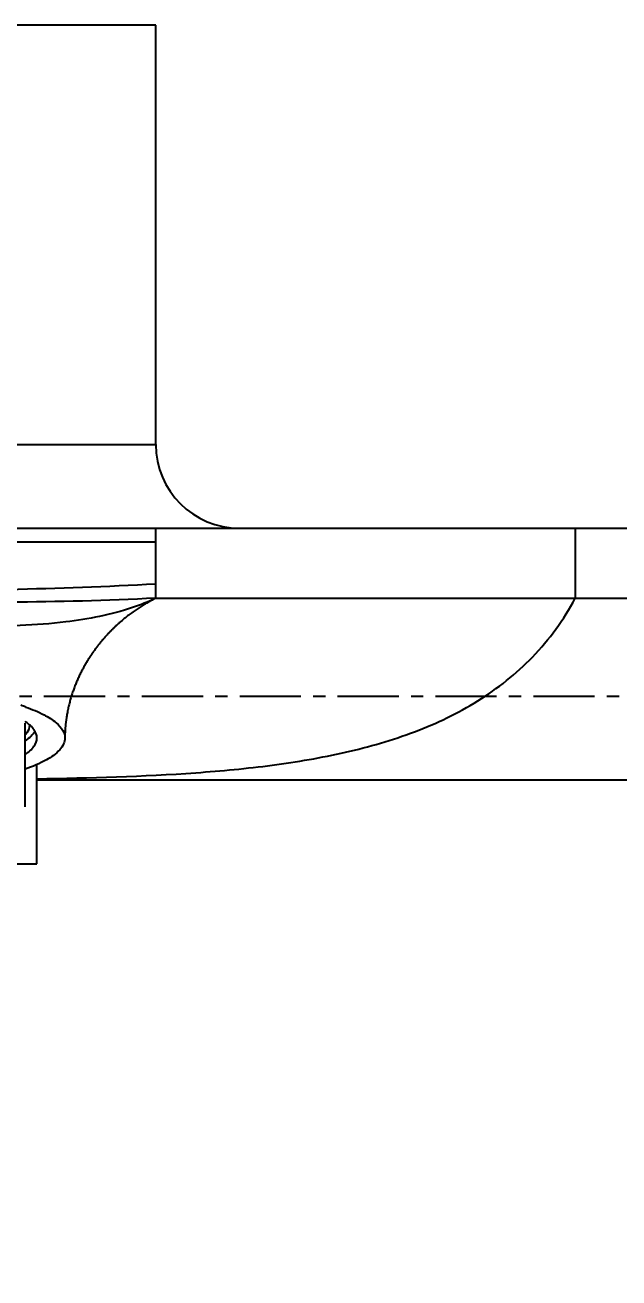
# Model space of a CAD drawing. Extents: x -4009 to -3415, y -5642 to -5222.
# Drawn here: x -3569.4 to -3526.9, y -5480.4 to -5390.8 of the extents above; entities that cross this region are included whole.
import ezdxf

# ---------------------------------------------------------------- set-up
doc = ezdxf.new("R2010")
doc.units = 0
doc.header["$LTSCALE"] = 7
doc.linetypes.add('CENTER', pattern=[2, 1.25, -0.25, 0.25, -0.25])
doc.layers.get('0').update_dxf_attribs({"color": 2, "linetype": 'CONTINUOUS'})
doc.layers.get('Defpoints').update_dxf_attribs({"linetype": 'CONTINUOUS'})
doc.layers.add('CL', color=1, linetype='CENTER')
doc.layers.add('DWG', color=7, linetype='CONTINUOUS')
doc.styles.add('DD', font='romans', dxfattribs={"bigfont": 'GHS.shx'})
doc.dimstyles.new('DWJ', dxfattribs={"dimscale": 0, "dimtxt": 3.5, "dimasz": 3.5, "dimexe": 2, "dimexo": 1, "dimgap": 1, "dimtad": 1, "dimdec": 4, "dimdsep": 46, "dimtxsty": 'DD', "dimcen": 3, "dimclrd": 2, "dimclre": 2, "dimclrt": 2, "dimadec": 3, "dimazin": 2, "dimtfac": 1, "dimtdec": 4, "dimtmove": 0, "dimatfit": 3, "dimfxl": 1, "dimtvp": 1, "dimtolj": 1, "dimtzin": 0, "dimlwd": -1, "dimlwe": -1, "dimarcsym": 0})

# ---------------------------------------------------------------- blocks, each defined once
blk = doc.blocks.new('*U1')
at = {"layer": 'CL', "color": 0, "ltscale": 0.5, "transparency": 16777216}
blk.add_line((-131.998, 0), (-2.9, 0), dxfattribs=at)
blk = doc.blocks.new('*D7')
at = {"layer": 'Defpoints', "color": 0, "transparency": 16777216}
for p in [(-3506.017, -5456.785), (-3656.017, -5461.287), (-3656.017, -5501.954)]:
    blk.add_point(p, dxfattribs=at)
at = {"layer": 'DWG', "color": 2, "transparency": 16777216}
for p, q in [((-3506.017, -5457.785), (-3506.017, -5503.954)), ((-3656.017, -5462.287), (-3656.017, -5503.954)), ((-3509.517, -5501.954), (-3652.517, -5501.954))]:
    blk.add_line(p, q, dxfattribs=at)
for points in [[(-3652.517, -5501.371), (-3652.517, -5502.537), (-3656.017, -5501.954)], [(-3509.517, -5501.371), (-3509.517, -5502.537), (-3506.017, -5501.954)]]:
    blk.add_solid(points, dxfattribs=at)
at = {"layer": 'DWG', "color": 2, "transparency": 16777216, "insert": (-3581.017, -5499.204), "char_height": 3.5, "attachment_point": 5, "style": 'DD'}
blk.add_mtext('\\A1;150', dxfattribs=at)
blk = doc.blocks.new('*D6')
at = {"layer": 'Defpoints', "color": 0, "transparency": 16777216}
for p in [(-3486.056, -5327.07), (-3486.056, -5428.391), (-3676.017, -5428.784)]:
    blk.add_point(p, dxfattribs=at)
at = {"layer": 'DWG', "color": 2, "transparency": 16777216}
for p, q in [((-3676.017, -5427.784), (-3676.017, -5325.07)), ((-3486.056, -5427.391), (-3486.056, -5325.07)), ((-3672.517, -5327.07), (-3489.556, -5327.07))]:
    blk.add_line(p, q, dxfattribs=at)
for points in [[(-3672.517, -5326.487), (-3672.517, -5327.654), (-3676.017, -5327.07)], [(-3489.556, -5326.487), (-3489.556, -5327.654), (-3486.056, -5327.07)]]:
    blk.add_solid(points, dxfattribs=at)
at = {"layer": 'DWG', "color": 2, "transparency": 16777216, "insert": (-3581.037, -5324.32), "char_height": 3.5, "attachment_point": 5, "style": 'DD'}
blk.add_mtext('\\A1;190', dxfattribs=at)

msp = doc.modelspace()

# ---------------------------------------------------------------- linework, layer by layer
at = {"color": 7, "linetype": 'Continuous'}
for p, q in [((-3560.01727, -5390.78364), (-3602.01727, -5390.78364)), ((-3560.01727, -5420.78364), (-3560.01727, -5390.78364)), ((-3674.01727, -5426.78364), (-3488.01727, -5426.78364)), ((-3560.01727, -5431.78364), (-3560.01727, -5426.78364)), ((-3560.78558, -5432.20527), (-3560.85245, -5432.24539)), ((-3560.71914, -5432.16598), (-3560.78558, -5432.20527)), ((-3560.65309, -5432.12746), (-3560.71914, -5432.16598)), ((-3560.58729, -5432.08964), (-3560.65309, -5432.12746)), ((-3560.52222, -5432.05275), (-3560.58729, -5432.08964)), ((-3560.45815, -5432.01694), (-3560.52222, -5432.05275)), ((-3560.39552, -5431.98241), (-3560.45815, -5432.01694)), ((-3560.33453, -5431.94923), (-3560.39552, -5431.98241)), ((-3560.2752, -5431.91738), (-3560.33453, -5431.94923)), ((-3560.21716, -5431.88662), (-3560.2752, -5431.91738)), ((-3560.16035, -5431.85689), (-3560.21716, -5431.88662)), ((-3560.10743, -5431.82953), (-3560.16035, -5431.85689)), ((-3560.05336, -5431.80191), (-3560.10743, -5431.82953)), ((-3560.01727, -5431.78367), (-3560.05336, -5431.80191)), ((-3560.01727, -5431.78364), (-3560.02469, -5431.78733)), ((-3560.01729, -5431.78366), (-3559.85775, -5431.78734)), ((-3559.85775, -5431.78734), (-3559.796, -5431.78684)), ((-3530.01727, -5431.78364), (-3488.01727, -5431.78364)), ((-3562.03373, -5433.05653), (-3562.11272, -5433.11836)), ((-3561.955, -5432.99592), (-3562.03373, -5433.05653)), ((-3561.87656, -5432.93653), (-3561.955, -5432.99592)), ((-3561.79845, -5432.87838), (-3561.87656, -5432.93653)), ((-3561.72075, -5432.82148), (-3561.79845, -5432.87838)), ((-3561.64357, -5432.76588), (-3561.72075, -5432.82148)), ((-3561.56703, -5432.71163), (-3561.64357, -5432.76588)), ((-3561.49123, -5432.65877), (-3561.56703, -5432.71163)), ((-3561.41628, -5432.60732), (-3561.49123, -5432.65877)), ((-3561.34231, -5432.55734), (-3561.41628, -5432.60732)), ((-3561.26939, -5432.50883), (-3561.34231, -5432.55734)), ((-3561.1976, -5432.46179), (-3561.26939, -5432.50883)), ((-3561.12683, -5432.41612), (-3561.1976, -5432.46179)), ((-3561.05702, -5432.37174), (-3561.12683, -5432.41612)), ((-3560.98809, -5432.32855), (-3561.05702, -5432.37174)), ((-3560.91992, -5432.28646), (-3560.98809, -5432.32855)), ((-3560.85245, -5432.24539), (-3560.91992, -5432.28646)), ((-3562.51036, -5433.44621), (-3562.59021, -5433.51554)), ((-3562.43057, -5433.37813), (-3562.51036, -5433.44621)), ((-3562.35088, -5433.31132), (-3562.43057, -5433.37813)), ((-3562.27132, -5433.24575), (-3562.35088, -5433.31132)), ((-3562.19192, -5433.18144), (-3562.27132, -5433.24575)), ((-3562.11272, -5433.11836), (-3562.19192, -5433.18144)), ((-3569.36727, -5446.70986), (-3569.36727, -5440.72112)), ((-3568.51727, -5450.78364), (-3568.51727, -5443.68377)), ((-3568.51727, -5444.78364), (-3518.81163, -5444.78364)), ((-3593.51727, -5450.78364), (-3568.51727, -5450.78364))]:
    msp.add_line(p, q, dxfattribs=at)
at = {"color": 8, "linetype": 'Continuous', "true_color": 0x787878}
for p, q in [((-3570.926, -5420.78364), (-3560.01727, -5420.78364)), ((-3530.01727, -5426.78364), (-3530.01727, -5431.78364)), ((-3560.01727, -5427.78364), (-3602.01727, -5427.78364))]:
    msp.add_line(p, q, dxfattribs=at)
at = {"color": 7, "linetype": 'Continuous'}
for points in [[(-3560.01739, -5431.78371), (-3560.0146, -5431.78465), (-3560.00246, -5431.78549), (-3559.98089, -5431.78618), (-3559.9498, -5431.78677), (-3559.90891, -5431.78721), (-3559.85775, -5431.78734)], [(-3562.59021, -5433.51554), (-3562.63015, -5433.55068), (-3562.67009, -5433.58613), (-3562.71003, -5433.6219), (-3562.74997, -5433.65799), (-3562.7899, -5433.6944), (-3562.82982, -5433.73112), (-3562.86972, -5433.76816), (-3562.9096, -5433.80551), (-3562.94945, -5433.84318), (-3562.98928, -5433.88117), (-3563.02907, -5433.91948), (-3563.06883, -5433.9581), (-3563.10854, -5433.99704), (-3563.14821, -5434.0363), (-3563.18782, -5434.07587), (-3563.22739, -5434.11576), (-3563.26689, -5434.15596), (-3563.30633, -5434.19648), (-3563.3457, -5434.23731), (-3563.38501, -5434.27846), (-3563.42423, -5434.31992), (-3563.46338, -5434.36169), (-3563.50245, -5434.40378), (-3563.54144, -5434.44619), (-3563.58034, -5434.48892), (-3563.61915, -5434.53197), (-3563.65789, -5434.57536), (-3563.69653, -5434.61907), (-3563.7351, -5434.66312), (-3563.77357, -5434.70751), (-3563.81195, -5434.75223), (-3563.85025, -5434.79731), (-3563.88845, -5434.84274), (-3563.92656, -5434.88851), (-3563.96458, -5434.93465), (-3564.00251, -5434.98115), (-3564.04033, -5435.02801), (-3564.07806, -5435.07523), (-3564.11568, -5435.12283), (-3564.1532, -5435.1708), (-3564.19061, -5435.21915), (-3564.22792, -5435.26787), (-3564.26511, -5435.31698), (-3564.30219, -5435.36647), (-3564.33915, -5435.41636), (-3564.37599, -5435.46663), (-3564.41271, -5435.5173), (-3564.44931, -5435.56837), (-3564.48577, -5435.61983), (-3564.5221, -5435.67171), (-3564.5583, -5435.72399), (-3564.59436, -5435.77667), (-3564.63027, -5435.82977), (-3564.66604, -5435.88329), (-3564.70165, -5435.93721), (-3564.73712, -5435.99158), (-3564.77244, -5436.04638), (-3564.80761, -5436.10163), (-3564.84266, -5436.15738), (-3564.87758, -5436.21364), (-3564.91236, -5436.2704), (-3564.94704, -5436.32773), (-3564.98161, -5436.38563), (-3565.01605, -5436.4441), (-3565.05041, -5436.50321), (-3565.08465, -5436.56295), (-3565.11879, -5436.62333), (-3565.15283, -5436.68442), (-3565.18677, -5436.74622), (-3565.2206, -5436.80871), (-3565.25434, -5436.87198), (-3565.28797, -5436.93602), (-3565.32149, -5437.00084), (-3565.3549, -5437.06649), (-3565.38821, -5437.133), (-3565.42138, -5437.20034), (-3565.45438, -5437.26848), (-3565.48721, -5437.33742), (-3565.51983, -5437.40715), (-3565.55218, -5437.47756), (-3565.58425, -5437.54865), (-3565.61603, -5437.62041), (-3565.64745, -5437.69273), (-3565.6785, -5437.76561), (-3565.70917, -5437.83904), (-3565.73941, -5437.91291), (-3565.7692, -5437.98721), (-3565.79854, -5438.06193), (-3565.82738, -5438.13697), (-3565.8557, -5438.21229), (-3565.8835, -5438.28791), (-3565.91079, -5438.36383), (-3565.93754, -5438.44002), (-3565.96376, -5438.5165), (-3565.98946, -5438.5933), (-3566.01462, -5438.6704), (-3566.03925, -5438.7478), (-3566.06334, -5438.82554), (-3566.08689, -5438.90359), (-3566.10989, -5438.98195), (-3566.13234, -5439.06066), (-3566.15423, -5439.1397), (-3566.17556, -5439.21905), (-3566.19633, -5439.29875), (-3566.21652, -5439.37879), (-3566.23613, -5439.45915), (-3566.25516, -5439.53987), (-3566.27359, -5439.62092), (-3566.29142, -5439.70228), (-3566.30865, -5439.784), (-3566.32526, -5439.86606), (-3566.34125, -5439.94842), (-3566.3566, -5440.03113), (-3566.37132, -5440.11416), (-3566.38539, -5440.19749), (-3566.3988, -5440.28115), (-3566.41155, -5440.36512), (-3566.42361, -5440.44936), (-3566.435, -5440.5339), (-3566.44569, -5440.61873), (-3566.45567, -5440.7038), (-3566.46494, -5440.78914), (-3566.47349, -5440.87473), (-3566.48131, -5440.96053), (-3566.48838, -5441.04657), (-3566.4947, -5441.13283), (-3566.50027, -5441.21926), (-3566.50506, -5441.30588), (-3566.50908, -5441.39266), (-3566.5123, -5441.47955), (-3566.51473, -5441.56656), (-3566.51636, -5441.65365), (-3566.51717, -5441.74077), (-3566.51727, -5441.78364)]]:
    msp.add_lwpolyline(points, dxfattribs=at)
for centre, radius, start, end in [((-3554.01727, -5420.78364), 6, 180, 270), ((-3574.23884, -5453.50625), 14.78262, 70.4976894, 72.0108674), ((-3571.51085, -5443.83171), 3.86878, 55.3186646, 56.4020084)]:
    msp.add_arc(centre, radius, start, end, dxfattribs=at)
at = {"color": 8, "linetype": 'Continuous', "true_color": 0x787878}
for points, knots in [([(-3560.01727, -5430.78232), (-3567.01014, -5431.14253), (-3581.01726, -5431.46556), (-3595.02437, -5431.14249), (-3602.01727, -5430.78232)], [0, 0, 0, 0, 0.49999908, 1, 1, 1, 1]), ([(-3560.01727, -5431.78364), (-3567.00881, -5432.14285), (-3581.01724, -5432.05326), (-3595.02568, -5432.14281), (-3602.01727, -5431.78364)], [0, 0, 0, 0, 0.4999981, 1, 1, 1, 1]), ([(-3560.02466, -5431.78732), (-3560.55657, -5432.05173), (-3562.63988, -5432.85346), (-3565.91177, -5433.49888), (-3569.81618, -5433.78185), (-3573.3698, -5433.7778), (-3577.13752, -5433.65767), (-3579.71188, -5433.61255), (-3581.01727, -5433.61422)], [0, 0, 0, 0, 0.08388692, 0.31413911, 0.4675802, 0.63645251, 0.81564913, 1, 1, 1, 1]), ([(-3568.51872, -5444.69422), (-3564.72649, -5444.63795), (-3559.10132, -5444.49221), (-3551.73303, -5443.79755), (-3546.47883, -5442.90877), (-3541.49738, -5441.48144), (-3536.89581, -5439.29326), (-3532.86927, -5436.11113), (-3530.83734, -5433.31223), (-3530.01597, -5431.7842)], [0, 0, 0, 0, 0.26718146, 0.39609331, 0.52109933, 0.64208644, 0.76006083, 0.87778838, 1, 1, 1, 1])]:
    msp.add_open_spline(points, degree=3, knots=knots, dxfattribs=at)
at = {"color": 7, "linetype": 'Continuous'}
for points, knots in [([(-3559.796, -5431.78684), (-3559.40637, -5431.78291), (-3558.5252, -5431.78118), (-3557.23872, -5431.79094), (-3555.77668, -5431.77703), (-3554.05431, -5431.77915), (-3551.82371, -5431.78785), (-3549.14861, -5431.76624), (-3546.16826, -5431.78881), (-3541.93822, -5431.7862), (-3537.62887, -5431.78175), (-3533.28648, -5431.78995), (-3531.10735, -5431.78394), (-3530.01727, -5431.78364)], [0, 0, 0, 0, 0.03925392, 0.08876974, 0.12960511, 0.18654677, 0.26228428, 0.35432276, 0.45604595, 0.56253566, 0.78046781, 0.89018208, 1, 1, 1, 1]), ([(-3569.30374, -5439.57174), (-3568.86137, -5439.72856), (-3568.10417, -5440.03883), (-3567.19695, -5440.59869), (-3566.65204, -5441.17009), (-3566.51687, -5441.6), (-3566.51711, -5441.78363)], [0, 0, 0, 0, 0.37734741, 0.65543059, 0.85235943, 1, 1, 1, 1]), ([(-3569.36201, -5441.55683), (-3569.31177, -5441.50374), (-3569.14581, -5441.30868), (-3569.03243, -5441.05831), (-3569.01931, -5440.87478)], [0, 0, 0, 0, 0.28431746, 1, 1, 1, 1]), ([(-3568.51731, -5441.78358), (-3568.51733, -5441.58042), (-3568.7118, -5441.11003), (-3569.0865, -5440.80462), (-3569.30947, -5440.6503)], [0, 0, 0, 0, 0.4283095, 1, 1, 1, 1]), ([(-3568.8239, -5441.52986), (-3568.85917, -5441.57031), (-3569.02325, -5441.74234), (-3569.21345, -5441.88783), (-3569.36644, -5441.98973)], [0, 0, 0, 0, 0.22597841, 1, 1, 1, 1]), ([(-3569.36406, -5442.95406), (-3569.12686, -5442.79583), (-3568.72876, -5442.48491), (-3568.51729, -5441.99443), (-3568.51731, -5441.78358)], [0, 0, 0, 0, 0.57489097, 1, 1, 1, 1]), ([(-3568.65748, -5441.30074), (-3568.66884, -5441.32023), (-3568.71863, -5441.40056), (-3568.77664, -5441.47566), (-3568.8239, -5441.52986)], [0, 0, 0, 0, 0.23882271, 1, 1, 1, 1]), ([(-3566.51711, -5441.78363), (-3566.51729, -5441.93026), (-3566.59254, -5442.24374), (-3566.77668, -5442.50156), (-3566.88616, -5442.62477)], [0, 0, 0, 0, 0.47079656, 1, 1, 1, 1]), ([(-3566.88616, -5442.62477), (-3567.15054, -5442.9223), (-3567.95449, -5443.47081), (-3568.83607, -5443.83193), (-3569.35913, -5444.01503)], [0, 0, 0, 0, 0.41800591, 1, 1, 1, 1])]:
    msp.add_open_spline(points, degree=3, knots=knots, dxfattribs=at)

# ---------------------------------------------------------------- block references
at = {"layer": 'CL', "ltscale": 0.5}
msp.add_blockref('*U1', (-3506.01727, -5438.78364), dxfattribs=at)

# ---------------------------------------------------------------- dimensions: what is measured, and where the dimension line sits
at = {"layer": 'DWG'}
dim = msp.add_linear_dim(base=(-3486.05618, -5327.07033), p1=(-3676.01727, -5428.78364), p2=(-3486.05618, -5428.39106), text='190', dimstyle='DWJ', override={"dimscale": 1}, dxfattribs=at)
dim.commit()
dim.dimension.update_dxf_attribs({"geometry": '*D6', "text_midpoint": (-3581.03672, -5324.32033)})
dim = msp.add_linear_dim(base=(-3656.01727, -5501.95405), p1=(-3506.01727, -5456.78547), p2=(-3656.01727, -5461.28745), dimstyle='DWJ', override={"dimscale": 1}, dxfattribs=at)
dim.commit()
dim.dimension.update_dxf_attribs({"geometry": '*D7', "text_midpoint": (-3581.01727, -5501.95405), "dimtype": 128})

doc.saveas('drawing.dxf')
